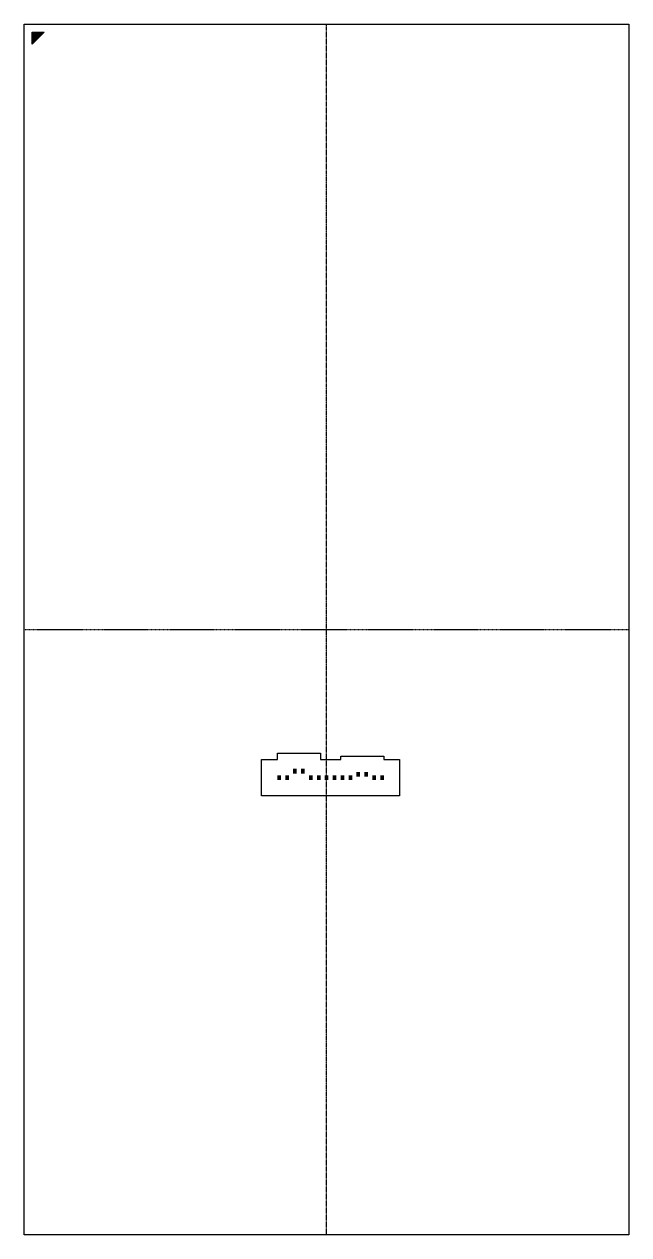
# Model space of a CAD drawing. Extents: x -12500 to 12500, y -25000 to 25000.
import ezdxf

# ---------------------------------------------------------------- set-up
doc = ezdxf.new("R2010")
doc.units = 0
doc.header["$MEASUREMENT"] = 0
doc.linetypes.add('CENTER2', pattern=[1.125, 0.75, -0.125, 0.125, -0.125])
doc.layers.get('0').update_dxf_attribs({"linetype": 'CONTINUOUS'})
doc.layers.add('PKG_OUTLINE', color=81, linetype='CONTINUOUS')
doc.layers.add('SOLDERMASK_PADS_BTM', color=20, linetype='CONTINUOUS')

# ---------------------------------------------------------------- blocks, each defined once
blk = doc.blocks.new('*U0')
at = {"color": 0, "linetype": 'CENTER2', "transparency": 16777216}
blk.add_line((0, -25000.12), (0, 25000.12), dxfattribs=at)
blk = doc.blocks.new('*U1')
at = {"color": 0, "linetype": 'CENTER2', "transparency": 16777216}
blk.add_line((-12500.12, 0), (12500.12, 0), dxfattribs=at)

msp = doc.modelspace()

# ---------------------------------------------------------------- hatches: boundary and pattern name
at = {"layer": 'SOLDERMASK_PADS_BTM'}
msp.add_hatch(color=256, dxfattribs=at).paths.add_polyline_path([(-12175, 24175), (-12175, 24675), (-11675, 24675)], flags=0)

# ---------------------------------------------------------------- linework, layer by layer
msp.add_lwpolyline([(-366, -6869), (-696, -6869), (-696, -6869), (-1021, -6869), (-1351, -6869), (-1351, -6869), (-2331, -6869), (-2661, -6869), (-2684, -6867), (-2685, -6844), (-2685, -5393), (-2684, -5370), (-2661, -5369), (-2331, -5369), (-2030, -5369), (-2030, -5125), (-2029, -5102), (-2006, -5101), (-1676, -5101), (-605, -5101), (-275, -5101), (-252, -5102), (-250, -5125), (-250, -5369), (50, -5369), (380, -5369), (380, -5369), (590, -5369), (590, -5259), (591, -5236), (614, -5235), (944, -5235), (2015, -5235), (2345, -5235), (2368, -5236), (2370, -5259), (2370, -5369), (2670, -5369), (3000, -5369), (3023, -5370), (3025, -5393), (3025, -6844), (3023, -6867), (3000, -6869), (2670, -6869), (1599, -6869), (1269, -6869), (1269, -6869), (289, -6869), (-41, -6869), (-41, -6869), (-366, -6869)])
at = {"layer": 'PKG_OUTLINE'}
msp.add_lwpolyline([(12500, 25000), (12500, -25000), (-12500, -25000), (-12500, 25000)], close=True, dxfattribs=at)
at = {"layer": 'SOLDERMASK_PADS_BTM'}
msp.add_lwpolyline([(-12175, 24175), (-12175, 24675), (-11675, 24675)], close=True, dxfattribs=at)
for points in [[(-1230, -5751), (-1380, -5751), (-1230, -5951), (-1380, -5951)], [(-900, -5751), (-1050, -5751), (-900, -5951), (-1050, -5951)], [(1390, -5885), (1240, -5885), (1390, -6085), (1240, -6085)], [(1720, -5885), (1570, -5885), (1720, -6085), (1570, -6085)], [(-1885, -6019), (-2035, -6019), (-1885, -6219), (-2035, -6219)], [(-1555, -6019), (-1705, -6019), (-1555, -6219), (-1705, -6219)], [(-575, -6019), (-725, -6019), (-575, -6219), (-725, -6219)], [(-245, -6019), (-395, -6019), (-245, -6219), (-395, -6219)], [(80, -6019), (-70, -6019), (80, -6219), (-70, -6219)], [(410, -6019), (260, -6019), (410, -6219), (260, -6219)], [(735, -6019), (585, -6019), (735, -6219), (585, -6219)], [(1065, -6019), (915, -6019), (1065, -6219), (915, -6219)], [(2045, -6019), (1895, -6019), (2045, -6219), (1895, -6219)], [(2375, -6019), (2225, -6019), (2375, -6219), (2225, -6219)]]:
    msp.add_solid(points, dxfattribs=at)

# ---------------------------------------------------------------- block references
at = {"linetype": 'CENTER2'}
for name in ['*U0', '*U1']:
    msp.add_blockref(name, (0, 0), dxfattribs=at)

doc.saveas('drawing.dxf')
